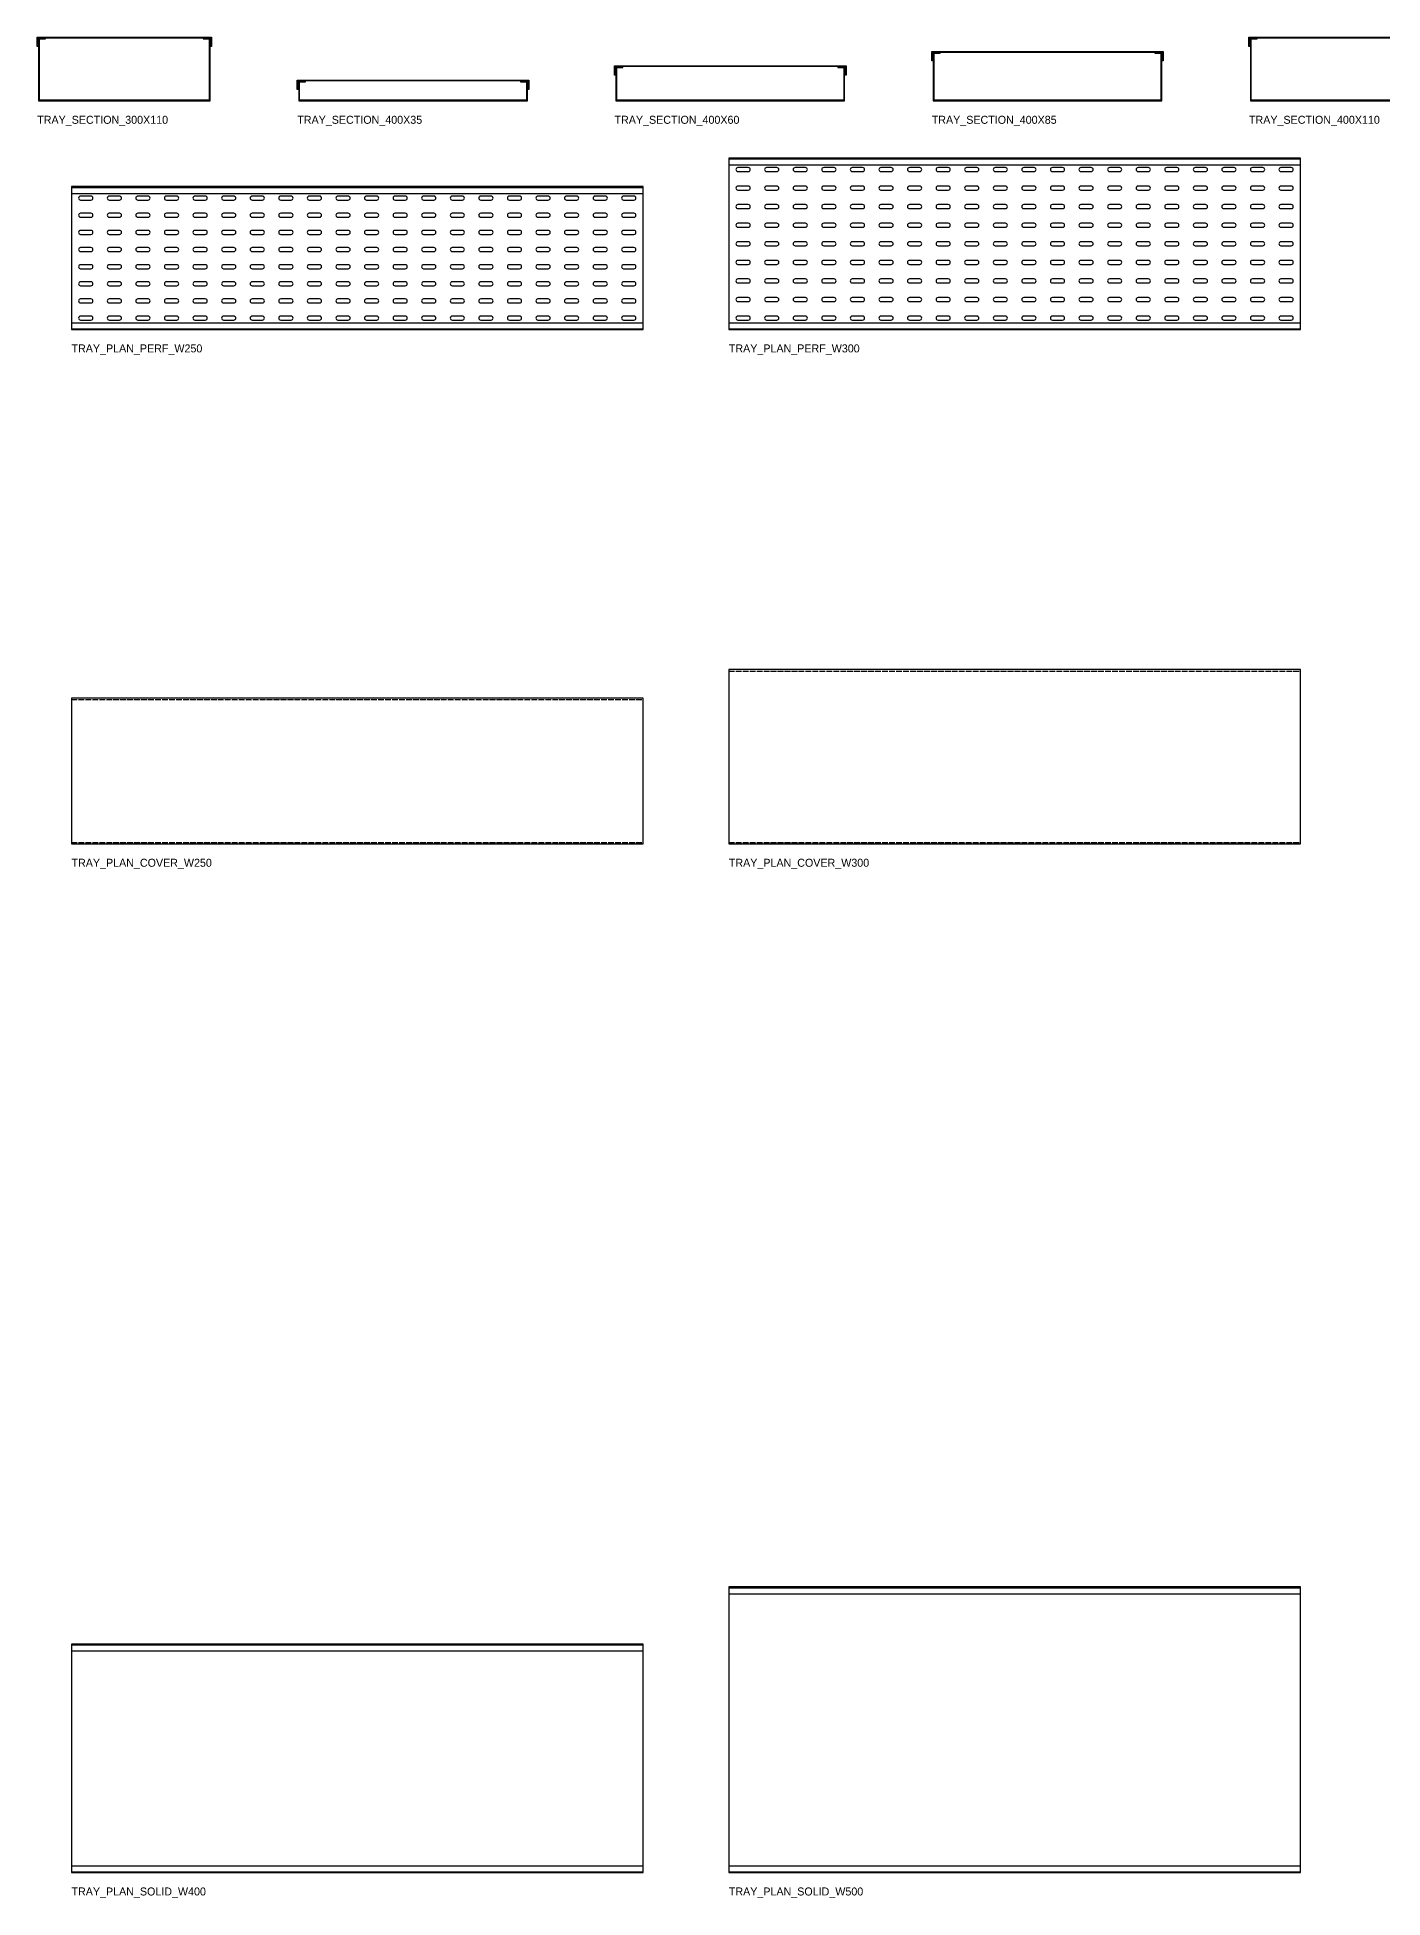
# Model space of a CAD drawing. Header units: millimetres. Extents: x 0 to 15450, y -7144 to 313.
# Drawn here: x 7990 to 10344, y -3144 to 112 of the extents above; entities that cross this region are included whole.
import ezdxf

# ---------------------------------------------------------------- set-up
doc = ezdxf.new("R2010")
doc.units = ezdxf.units.MM
doc.header["$LTSCALE"] = 8
doc.linetypes.add('DASHED', pattern=[1.524, 1.27, -0.254])
for name, color, linetype in [('TRAY', 7, 'Continuous'), ('TRAY-COVER', 5, 'Continuous'), ('TRAY-HIDDEN', 8, 'DASHED'), ('TRAY-SLOT', 8, 'Continuous')]:
    doc.layers.add(name, color=color, linetype=linetype)

# ---------------------------------------------------------------- blocks, each defined once
blk = doc.blocks.new('TCR_TRAY_SECTION_300X110')
at = {"layer": 'TRAY'}
blk.add_lwpolyline([(12, 110), (0, 110), (0, 0), (300, 0), (300, 110), (288, 110), (288, 108.5), (298.5, 108.5), (298.5, 1.5), (1.5, 1.5), (1.5, 108.5), (12, 108.5)], close=True, dxfattribs=at)
at = {"layer": 'TRAY-COVER'}
blk.add_lwpolyline([(-2.5, 95), (-2.5, 111.5), (302.5, 111.5), (302.5, 95), (301, 95), (301, 110), (-1, 110), (-1, 95)], close=True, dxfattribs=at)
blk = doc.blocks.new('TCR_TRAY_SECTION_400X35')
at = {"layer": 'TRAY'}
blk.add_lwpolyline([(12, 35), (0, 35), (0, 0), (400, 0), (400, 35), (388, 35), (388, 33.5), (398.5, 33.5), (398.5, 1.5), (1.5, 1.5), (1.5, 33.5), (12, 33.5)], close=True, dxfattribs=at)
at = {"layer": 'TRAY-COVER'}
blk.add_lwpolyline([(-2.5, 20), (-2.5, 36.5), (402.5, 36.5), (402.5, 20), (401, 20), (401, 35), (-1, 35), (-1, 20)], close=True, dxfattribs=at)
blk = doc.blocks.new('TCR_TRAY_SECTION_400X60')
at = {"layer": 'TRAY'}
blk.add_lwpolyline([(12, 60), (0, 60), (0, 0), (400, 0), (400, 60), (388, 60), (388, 58.5), (398.5, 58.5), (398.5, 1.5), (1.5, 1.5), (1.5, 58.5), (12, 58.5)], close=True, dxfattribs=at)
at = {"layer": 'TRAY-COVER'}
blk.add_lwpolyline([(-2.5, 45), (-2.5, 61.5), (402.5, 61.5), (402.5, 45), (401, 45), (401, 60), (-1, 60), (-1, 45)], close=True, dxfattribs=at)
blk = doc.blocks.new('TCR_TRAY_SECTION_400X85')
at = {"layer": 'TRAY'}
blk.add_lwpolyline([(12, 85), (0, 85), (0, 0), (400, 0), (400, 85), (388, 85), (388, 83.5), (398.5, 83.5), (398.5, 1.5), (1.5, 1.5), (1.5, 83.5), (12, 83.5)], close=True, dxfattribs=at)
at = {"layer": 'TRAY-COVER'}
blk.add_lwpolyline([(-2.5, 70), (-2.5, 86.5), (402.5, 86.5), (402.5, 70), (401, 70), (401, 85), (-1, 85), (-1, 70)], close=True, dxfattribs=at)
blk = doc.blocks.new('TCR_TRAY_SECTION_400X110')
at = {"layer": 'TRAY'}
blk.add_lwpolyline([(12, 110), (0, 110), (0, 0), (400, 0), (400, 110), (388, 110), (388, 108.5), (398.5, 108.5), (398.5, 1.5), (1.5, 1.5), (1.5, 108.5), (12, 108.5)], close=True, dxfattribs=at)
at = {"layer": 'TRAY-COVER'}
blk.add_lwpolyline([(-2.5, 95), (-2.5, 111.5), (402.5, 111.5), (402.5, 95), (401, 95), (401, 110), (-1, 110), (-1, 95)], close=True, dxfattribs=at)
blk = doc.blocks.new('TCR_TRAY_PLAN_PERF_W250')
at = {"layer": 'TRAY'}
for p, q in [((0, 248.5), (1000, 248.5)), ((0, 238), (1000, 238)), ((0, 12), (1000, 12)), ((0, 1.5), (1000, 1.5))]:
    blk.add_line(p, q, dxfattribs=at)
blk.add_lwpolyline([(0, 0), (1000, 0), (1000, 250), (0, 250)], close=True, dxfattribs=at)
at = {"layer": 'TRAY-SLOT'}
for points in [[(16, 226.5), (34, 226.5, 1), (34, 233.5), (16, 233.5, 1)], [(66, 226.5), (84, 226.5, 1), (84, 233.5), (66, 233.5, 1)], [(116, 226.5), (134, 226.5, 1), (134, 233.5), (116, 233.5, 1)], [(166, 226.5), (184, 226.5, 1), (184, 233.5), (166, 233.5, 1)], [(216, 226.5), (234, 226.5, 1), (234, 233.5), (216, 233.5, 1)], [(266, 226.5), (284, 226.5, 1), (284, 233.5), (266, 233.5, 1)], [(316, 226.5), (334, 226.5, 1), (334, 233.5), (316, 233.5, 1)], [(366, 226.5), (384, 226.5, 1), (384, 233.5), (366, 233.5, 1)], [(416, 226.5), (434, 226.5, 1), (434, 233.5), (416, 233.5, 1)], [(466, 226.5), (484, 226.5, 1), (484, 233.5), (466, 233.5, 1)], [(516, 226.5), (534, 226.5, 1), (534, 233.5), (516, 233.5, 1)], [(566, 226.5), (584, 226.5, 1), (584, 233.5), (566, 233.5, 1)], [(616, 226.5), (634, 226.5, 1), (634, 233.5), (616, 233.5, 1)], [(666, 226.5), (684, 226.5, 1), (684, 233.5), (666, 233.5, 1)], [(716, 226.5), (734, 226.5, 1), (734, 233.5), (716, 233.5, 1)], [(766, 226.5), (784, 226.5, 1), (784, 233.5), (766, 233.5, 1)], [(816, 226.5), (834, 226.5, 1), (834, 233.5), (816, 233.5, 1)], [(866, 226.5), (884, 226.5, 1), (884, 233.5), (866, 233.5, 1)], [(916, 226.5), (934, 226.5, 1), (934, 233.5), (916, 233.5, 1)], [(966, 226.5), (984, 226.5, 1), (984, 233.5), (966, 233.5, 1)], [(16, 196.5), (34, 196.5, 1), (34, 203.5), (16, 203.5, 1)], [(66, 196.5), (84, 196.5, 1), (84, 203.5), (66, 203.5, 1)], [(116, 196.5), (134, 196.5, 1), (134, 203.5), (116, 203.5, 1)], [(166, 196.5), (184, 196.5, 1), (184, 203.5), (166, 203.5, 1)], [(216, 196.5), (234, 196.5, 1), (234, 203.5), (216, 203.5, 1)], [(266, 196.5), (284, 196.5, 1), (284, 203.5), (266, 203.5, 1)], [(316, 196.5), (334, 196.5, 1), (334, 203.5), (316, 203.5, 1)], [(366, 196.5), (384, 196.5, 1), (384, 203.5), (366, 203.5, 1)], [(416, 196.5), (434, 196.5, 1), (434, 203.5), (416, 203.5, 1)], [(466, 196.5), (484, 196.5, 1), (484, 203.5), (466, 203.5, 1)], [(516, 196.5), (534, 196.5, 1), (534, 203.5), (516, 203.5, 1)], [(566, 196.5), (584, 196.5, 1), (584, 203.5), (566, 203.5, 1)], [(616, 196.5), (634, 196.5, 1), (634, 203.5), (616, 203.5, 1)], [(666, 196.5), (684, 196.5, 1), (684, 203.5), (666, 203.5, 1)], [(716, 196.5), (734, 196.5, 1), (734, 203.5), (716, 203.5, 1)], [(766, 196.5), (784, 196.5, 1), (784, 203.5), (766, 203.5, 1)], [(816, 196.5), (834, 196.5, 1), (834, 203.5), (816, 203.5, 1)], [(866, 196.5), (884, 196.5, 1), (884, 203.5), (866, 203.5, 1)], [(916, 196.5), (934, 196.5, 1), (934, 203.5), (916, 203.5, 1)], [(966, 196.5), (984, 196.5, 1), (984, 203.5), (966, 203.5, 1)], [(16, 166.5), (34, 166.5, 1), (34, 173.5), (16, 173.5, 1)], [(66, 166.5), (84, 166.5, 1), (84, 173.5), (66, 173.5, 1)], [(116, 166.5), (134, 166.5, 1), (134, 173.5), (116, 173.5, 1)], [(166, 166.5), (184, 166.5, 1), (184, 173.5), (166, 173.5, 1)], [(216, 166.5), (234, 166.5, 1), (234, 173.5), (216, 173.5, 1)], [(266, 166.5), (284, 166.5, 1), (284, 173.5), (266, 173.5, 1)], [(316, 166.5), (334, 166.5, 1), (334, 173.5), (316, 173.5, 1)], [(366, 166.5), (384, 166.5, 1), (384, 173.5), (366, 173.5, 1)], [(416, 166.5), (434, 166.5, 1), (434, 173.5), (416, 173.5, 1)], [(466, 166.5), (484, 166.5, 1), (484, 173.5), (466, 173.5, 1)], [(516, 166.5), (534, 166.5, 1), (534, 173.5), (516, 173.5, 1)], [(566, 166.5), (584, 166.5, 1), (584, 173.5), (566, 173.5, 1)], [(616, 166.5), (634, 166.5, 1), (634, 173.5), (616, 173.5, 1)], [(666, 166.5), (684, 166.5, 1), (684, 173.5), (666, 173.5, 1)], [(716, 166.5), (734, 166.5, 1), (734, 173.5), (716, 173.5, 1)], [(766, 166.5), (784, 166.5, 1), (784, 173.5), (766, 173.5, 1)], [(816, 166.5), (834, 166.5, 1), (834, 173.5), (816, 173.5, 1)], [(866, 166.5), (884, 166.5, 1), (884, 173.5), (866, 173.5, 1)], [(916, 166.5), (934, 166.5, 1), (934, 173.5), (916, 173.5, 1)], [(966, 166.5), (984, 166.5, 1), (984, 173.5), (966, 173.5, 1)], [(16, 136.5), (34, 136.5, 1), (34, 143.5), (16, 143.5, 1)], [(66, 136.5), (84, 136.5, 1), (84, 143.5), (66, 143.5, 1)], [(116, 136.5), (134, 136.5, 1), (134, 143.5), (116, 143.5, 1)], [(166, 136.5), (184, 136.5, 1), (184, 143.5), (166, 143.5, 1)], [(216, 136.5), (234, 136.5, 1), (234, 143.5), (216, 143.5, 1)], [(266, 136.5), (284, 136.5, 1), (284, 143.5), (266, 143.5, 1)], [(316, 136.5), (334, 136.5, 1), (334, 143.5), (316, 143.5, 1)], [(366, 136.5), (384, 136.5, 1), (384, 143.5), (366, 143.5, 1)], [(416, 136.5), (434, 136.5, 1), (434, 143.5), (416, 143.5, 1)], [(466, 136.5), (484, 136.5, 1), (484, 143.5), (466, 143.5, 1)], [(516, 136.5), (534, 136.5, 1), (534, 143.5), (516, 143.5, 1)], [(566, 136.5), (584, 136.5, 1), (584, 143.5), (566, 143.5, 1)], [(616, 136.5), (634, 136.5, 1), (634, 143.5), (616, 143.5, 1)], [(666, 136.5), (684, 136.5, 1), (684, 143.5), (666, 143.5, 1)], [(716, 136.5), (734, 136.5, 1), (734, 143.5), (716, 143.5, 1)], [(766, 136.5), (784, 136.5, 1), (784, 143.5), (766, 143.5, 1)], [(816, 136.5), (834, 136.5, 1), (834, 143.5), (816, 143.5, 1)], [(866, 136.5), (884, 136.5, 1), (884, 143.5), (866, 143.5, 1)], [(916, 136.5), (934, 136.5, 1), (934, 143.5), (916, 143.5, 1)], [(966, 136.5), (984, 136.5, 1), (984, 143.5), (966, 143.5, 1)], [(16, 106.5), (34, 106.5, 1), (34, 113.5), (16, 113.5, 1)], [(66, 106.5), (84, 106.5, 1), (84, 113.5), (66, 113.5, 1)], [(116, 106.5), (134, 106.5, 1), (134, 113.5), (116, 113.5, 1)], [(166, 106.5), (184, 106.5, 1), (184, 113.5), (166, 113.5, 1)], [(216, 106.5), (234, 106.5, 1), (234, 113.5), (216, 113.5, 1)], [(266, 106.5), (284, 106.5, 1), (284, 113.5), (266, 113.5, 1)], [(316, 106.5), (334, 106.5, 1), (334, 113.5), (316, 113.5, 1)], [(366, 106.5), (384, 106.5, 1), (384, 113.5), (366, 113.5, 1)], [(416, 106.5), (434, 106.5, 1), (434, 113.5), (416, 113.5, 1)], [(466, 106.5), (484, 106.5, 1), (484, 113.5), (466, 113.5, 1)], [(516, 106.5), (534, 106.5, 1), (534, 113.5), (516, 113.5, 1)], [(566, 106.5), (584, 106.5, 1), (584, 113.5), (566, 113.5, 1)], [(616, 106.5), (634, 106.5, 1), (634, 113.5), (616, 113.5, 1)], [(666, 106.5), (684, 106.5, 1), (684, 113.5), (666, 113.5, 1)], [(716, 106.5), (734, 106.5, 1), (734, 113.5), (716, 113.5, 1)], [(766, 106.5), (784, 106.5, 1), (784, 113.5), (766, 113.5, 1)], [(816, 106.5), (834, 106.5, 1), (834, 113.5), (816, 113.5, 1)], [(866, 106.5), (884, 106.5, 1), (884, 113.5), (866, 113.5, 1)], [(916, 106.5), (934, 106.5, 1), (934, 113.5), (916, 113.5, 1)], [(966, 106.5), (984, 106.5, 1), (984, 113.5), (966, 113.5, 1)], [(16, 76.5), (34, 76.5, 1), (34, 83.5), (16, 83.5, 1)], [(66, 76.5), (84, 76.5, 1), (84, 83.5), (66, 83.5, 1)], [(116, 76.5), (134, 76.5, 1), (134, 83.5), (116, 83.5, 1)], [(166, 76.5), (184, 76.5, 1), (184, 83.5), (166, 83.5, 1)], [(216, 76.5), (234, 76.5, 1), (234, 83.5), (216, 83.5, 1)], [(266, 76.5), (284, 76.5, 1), (284, 83.5), (266, 83.5, 1)], [(316, 76.5), (334, 76.5, 1), (334, 83.5), (316, 83.5, 1)], [(366, 76.5), (384, 76.5, 1), (384, 83.5), (366, 83.5, 1)], [(416, 76.5), (434, 76.5, 1), (434, 83.5), (416, 83.5, 1)], [(466, 76.5), (484, 76.5, 1), (484, 83.5), (466, 83.5, 1)], [(516, 76.5), (534, 76.5, 1), (534, 83.5), (516, 83.5, 1)], [(566, 76.5), (584, 76.5, 1), (584, 83.5), (566, 83.5, 1)], [(616, 76.5), (634, 76.5, 1), (634, 83.5), (616, 83.5, 1)], [(666, 76.5), (684, 76.5, 1), (684, 83.5), (666, 83.5, 1)], [(716, 76.5), (734, 76.5, 1), (734, 83.5), (716, 83.5, 1)], [(766, 76.5), (784, 76.5, 1), (784, 83.5), (766, 83.5, 1)], [(816, 76.5), (834, 76.5, 1), (834, 83.5), (816, 83.5, 1)], [(866, 76.5), (884, 76.5, 1), (884, 83.5), (866, 83.5, 1)], [(916, 76.5), (934, 76.5, 1), (934, 83.5), (916, 83.5, 1)], [(966, 76.5), (984, 76.5, 1), (984, 83.5), (966, 83.5, 1)], [(16, 46.5), (34, 46.5, 1), (34, 53.5), (16, 53.5, 1)], [(66, 46.5), (84, 46.5, 1), (84, 53.5), (66, 53.5, 1)], [(116, 46.5), (134, 46.5, 1), (134, 53.5), (116, 53.5, 1)], [(166, 46.5), (184, 46.5, 1), (184, 53.5), (166, 53.5, 1)], [(216, 46.5), (234, 46.5, 1), (234, 53.5), (216, 53.5, 1)], [(266, 46.5), (284, 46.5, 1), (284, 53.5), (266, 53.5, 1)], [(316, 46.5), (334, 46.5, 1), (334, 53.5), (316, 53.5, 1)], [(366, 46.5), (384, 46.5, 1), (384, 53.5), (366, 53.5, 1)], [(416, 46.5), (434, 46.5, 1), (434, 53.5), (416, 53.5, 1)], [(466, 46.5), (484, 46.5, 1), (484, 53.5), (466, 53.5, 1)], [(516, 46.5), (534, 46.5, 1), (534, 53.5), (516, 53.5, 1)], [(566, 46.5), (584, 46.5, 1), (584, 53.5), (566, 53.5, 1)], [(616, 46.5), (634, 46.5, 1), (634, 53.5), (616, 53.5, 1)], [(666, 46.5), (684, 46.5, 1), (684, 53.5), (666, 53.5, 1)], [(716, 46.5), (734, 46.5, 1), (734, 53.5), (716, 53.5, 1)], [(766, 46.5), (784, 46.5, 1), (784, 53.5), (766, 53.5, 1)], [(816, 46.5), (834, 46.5, 1), (834, 53.5), (816, 53.5, 1)], [(866, 46.5), (884, 46.5, 1), (884, 53.5), (866, 53.5, 1)], [(916, 46.5), (934, 46.5, 1), (934, 53.5), (916, 53.5, 1)], [(966, 46.5), (984, 46.5, 1), (984, 53.5), (966, 53.5, 1)], [(16, 16.5), (34, 16.5, 1), (34, 23.5), (16, 23.5, 1)], [(66, 16.5), (84, 16.5, 1), (84, 23.5), (66, 23.5, 1)], [(116, 16.5), (134, 16.5, 1), (134, 23.5), (116, 23.5, 1)], [(166, 16.5), (184, 16.5, 1), (184, 23.5), (166, 23.5, 1)], [(216, 16.5), (234, 16.5, 1), (234, 23.5), (216, 23.5, 1)], [(266, 16.5), (284, 16.5, 1), (284, 23.5), (266, 23.5, 1)], [(316, 16.5), (334, 16.5, 1), (334, 23.5), (316, 23.5, 1)], [(366, 16.5), (384, 16.5, 1), (384, 23.5), (366, 23.5, 1)], [(416, 16.5), (434, 16.5, 1), (434, 23.5), (416, 23.5, 1)], [(466, 16.5), (484, 16.5, 1), (484, 23.5), (466, 23.5, 1)], [(516, 16.5), (534, 16.5, 1), (534, 23.5), (516, 23.5, 1)], [(566, 16.5), (584, 16.5, 1), (584, 23.5), (566, 23.5, 1)], [(616, 16.5), (634, 16.5, 1), (634, 23.5), (616, 23.5, 1)], [(666, 16.5), (684, 16.5, 1), (684, 23.5), (666, 23.5, 1)], [(716, 16.5), (734, 16.5, 1), (734, 23.5), (716, 23.5, 1)], [(766, 16.5), (784, 16.5, 1), (784, 23.5), (766, 23.5, 1)], [(816, 16.5), (834, 16.5, 1), (834, 23.5), (816, 23.5, 1)], [(866, 16.5), (884, 16.5, 1), (884, 23.5), (866, 23.5, 1)], [(916, 16.5), (934, 16.5, 1), (934, 23.5), (916, 23.5, 1)], [(966, 16.5), (984, 16.5, 1), (984, 23.5), (966, 23.5, 1)]]:
    blk.add_lwpolyline(points, format="xyb", close=True, dxfattribs=at)
blk = doc.blocks.new('TCR_TRAY_PLAN_PERF_W300')
at = {"layer": 'TRAY'}
for p, q in [((0, 298.5), (1000, 298.5)), ((0, 288), (1000, 288)), ((0, 12), (1000, 12)), ((0, 1.5), (1000, 1.5))]:
    blk.add_line(p, q, dxfattribs=at)
blk.add_lwpolyline([(0, 0), (1000, 0), (1000, 300), (0, 300)], close=True, dxfattribs=at)
at = {"layer": 'TRAY-SLOT'}
for points in [[(16, 276.5), (34, 276.5, 1), (34, 283.5), (16, 283.5, 1)], [(66, 276.5), (84, 276.5, 1), (84, 283.5), (66, 283.5, 1)], [(116, 276.5), (134, 276.5, 1), (134, 283.5), (116, 283.5, 1)], [(166, 276.5), (184, 276.5, 1), (184, 283.5), (166, 283.5, 1)], [(216, 276.5), (234, 276.5, 1), (234, 283.5), (216, 283.5, 1)], [(266, 276.5), (284, 276.5, 1), (284, 283.5), (266, 283.5, 1)], [(316, 276.5), (334, 276.5, 1), (334, 283.5), (316, 283.5, 1)], [(366, 276.5), (384, 276.5, 1), (384, 283.5), (366, 283.5, 1)], [(416, 276.5), (434, 276.5, 1), (434, 283.5), (416, 283.5, 1)], [(466, 276.5), (484, 276.5, 1), (484, 283.5), (466, 283.5, 1)], [(516, 276.5), (534, 276.5, 1), (534, 283.5), (516, 283.5, 1)], [(566, 276.5), (584, 276.5, 1), (584, 283.5), (566, 283.5, 1)], [(616, 276.5), (634, 276.5, 1), (634, 283.5), (616, 283.5, 1)], [(666, 276.5), (684, 276.5, 1), (684, 283.5), (666, 283.5, 1)], [(716, 276.5), (734, 276.5, 1), (734, 283.5), (716, 283.5, 1)], [(766, 276.5), (784, 276.5, 1), (784, 283.5), (766, 283.5, 1)], [(816, 276.5), (834, 276.5, 1), (834, 283.5), (816, 283.5, 1)], [(866, 276.5), (884, 276.5, 1), (884, 283.5), (866, 283.5, 1)], [(916, 276.5), (934, 276.5, 1), (934, 283.5), (916, 283.5, 1)], [(966, 276.5), (984, 276.5, 1), (984, 283.5), (966, 283.5, 1)], [(16, 244), (34, 244, 1), (34, 251), (16, 251, 1)], [(66, 244), (84, 244, 1), (84, 251), (66, 251, 1)], [(116, 244), (134, 244, 1), (134, 251), (116, 251, 1)], [(166, 244), (184, 244, 1), (184, 251), (166, 251, 1)], [(216, 244), (234, 244, 1), (234, 251), (216, 251, 1)], [(266, 244), (284, 244, 1), (284, 251), (266, 251, 1)], [(316, 244), (334, 244, 1), (334, 251), (316, 251, 1)], [(366, 244), (384, 244, 1), (384, 251), (366, 251, 1)], [(416, 244), (434, 244, 1), (434, 251), (416, 251, 1)], [(466, 244), (484, 244, 1), (484, 251), (466, 251, 1)], [(516, 244), (534, 244, 1), (534, 251), (516, 251, 1)], [(566, 244), (584, 244, 1), (584, 251), (566, 251, 1)], [(616, 244), (634, 244, 1), (634, 251), (616, 251, 1)], [(666, 244), (684, 244, 1), (684, 251), (666, 251, 1)], [(716, 244), (734, 244, 1), (734, 251), (716, 251, 1)], [(766, 244), (784, 244, 1), (784, 251), (766, 251, 1)], [(816, 244), (834, 244, 1), (834, 251), (816, 251, 1)], [(866, 244), (884, 244, 1), (884, 251), (866, 251, 1)], [(916, 244), (934, 244, 1), (934, 251), (916, 251, 1)], [(966, 244), (984, 244, 1), (984, 251), (966, 251, 1)], [(16, 211.5), (34, 211.5, 1), (34, 218.5), (16, 218.5, 1)], [(66, 211.5), (84, 211.5, 1), (84, 218.5), (66, 218.5, 1)], [(116, 211.5), (134, 211.5, 1), (134, 218.5), (116, 218.5, 1)], [(166, 211.5), (184, 211.5, 1), (184, 218.5), (166, 218.5, 1)], [(216, 211.5), (234, 211.5, 1), (234, 218.5), (216, 218.5, 1)], [(266, 211.5), (284, 211.5, 1), (284, 218.5), (266, 218.5, 1)], [(316, 211.5), (334, 211.5, 1), (334, 218.5), (316, 218.5, 1)], [(366, 211.5), (384, 211.5, 1), (384, 218.5), (366, 218.5, 1)], [(416, 211.5), (434, 211.5, 1), (434, 218.5), (416, 218.5, 1)], [(466, 211.5), (484, 211.5, 1), (484, 218.5), (466, 218.5, 1)], [(516, 211.5), (534, 211.5, 1), (534, 218.5), (516, 218.5, 1)], [(566, 211.5), (584, 211.5, 1), (584, 218.5), (566, 218.5, 1)], [(616, 211.5), (634, 211.5, 1), (634, 218.5), (616, 218.5, 1)], [(666, 211.5), (684, 211.5, 1), (684, 218.5), (666, 218.5, 1)], [(716, 211.5), (734, 211.5, 1), (734, 218.5), (716, 218.5, 1)], [(766, 211.5), (784, 211.5, 1), (784, 218.5), (766, 218.5, 1)], [(816, 211.5), (834, 211.5, 1), (834, 218.5), (816, 218.5, 1)], [(866, 211.5), (884, 211.5, 1), (884, 218.5), (866, 218.5, 1)], [(916, 211.5), (934, 211.5, 1), (934, 218.5), (916, 218.5, 1)], [(966, 211.5), (984, 211.5, 1), (984, 218.5), (966, 218.5, 1)], [(16, 179), (34, 179, 1), (34, 186), (16, 186, 1)], [(66, 179), (84, 179, 1), (84, 186), (66, 186, 1)], [(116, 179), (134, 179, 1), (134, 186), (116, 186, 1)], [(166, 179), (184, 179, 1), (184, 186), (166, 186, 1)], [(216, 179), (234, 179, 1), (234, 186), (216, 186, 1)], [(266, 179), (284, 179, 1), (284, 186), (266, 186, 1)], [(316, 179), (334, 179, 1), (334, 186), (316, 186, 1)], [(366, 179), (384, 179, 1), (384, 186), (366, 186, 1)], [(416, 179), (434, 179, 1), (434, 186), (416, 186, 1)], [(466, 179), (484, 179, 1), (484, 186), (466, 186, 1)], [(516, 179), (534, 179, 1), (534, 186), (516, 186, 1)], [(566, 179), (584, 179, 1), (584, 186), (566, 186, 1)], [(616, 179), (634, 179, 1), (634, 186), (616, 186, 1)], [(666, 179), (684, 179, 1), (684, 186), (666, 186, 1)], [(716, 179), (734, 179, 1), (734, 186), (716, 186, 1)], [(766, 179), (784, 179, 1), (784, 186), (766, 186, 1)], [(816, 179), (834, 179, 1), (834, 186), (816, 186, 1)], [(866, 179), (884, 179, 1), (884, 186), (866, 186, 1)], [(916, 179), (934, 179, 1), (934, 186), (916, 186, 1)], [(966, 179), (984, 179, 1), (984, 186), (966, 186, 1)], [(16, 146.5), (34, 146.5, 1), (34, 153.5), (16, 153.5, 1)], [(66, 146.5), (84, 146.5, 1), (84, 153.5), (66, 153.5, 1)], [(116, 146.5), (134, 146.5, 1), (134, 153.5), (116, 153.5, 1)], [(166, 146.5), (184, 146.5, 1), (184, 153.5), (166, 153.5, 1)], [(216, 146.5), (234, 146.5, 1), (234, 153.5), (216, 153.5, 1)], [(266, 146.5), (284, 146.5, 1), (284, 153.5), (266, 153.5, 1)], [(316, 146.5), (334, 146.5, 1), (334, 153.5), (316, 153.5, 1)], [(366, 146.5), (384, 146.5, 1), (384, 153.5), (366, 153.5, 1)], [(416, 146.5), (434, 146.5, 1), (434, 153.5), (416, 153.5, 1)], [(466, 146.5), (484, 146.5, 1), (484, 153.5), (466, 153.5, 1)], [(516, 146.5), (534, 146.5, 1), (534, 153.5), (516, 153.5, 1)], [(566, 146.5), (584, 146.5, 1), (584, 153.5), (566, 153.5, 1)], [(616, 146.5), (634, 146.5, 1), (634, 153.5), (616, 153.5, 1)], [(666, 146.5), (684, 146.5, 1), (684, 153.5), (666, 153.5, 1)], [(716, 146.5), (734, 146.5, 1), (734, 153.5), (716, 153.5, 1)], [(766, 146.5), (784, 146.5, 1), (784, 153.5), (766, 153.5, 1)], [(816, 146.5), (834, 146.5, 1), (834, 153.5), (816, 153.5, 1)], [(866, 146.5), (884, 146.5, 1), (884, 153.5), (866, 153.5, 1)], [(916, 146.5), (934, 146.5, 1), (934, 153.5), (916, 153.5, 1)], [(966, 146.5), (984, 146.5, 1), (984, 153.5), (966, 153.5, 1)], [(16, 114), (34, 114, 1), (34, 121), (16, 121, 1)], [(66, 114), (84, 114, 1), (84, 121), (66, 121, 1)], [(116, 114), (134, 114, 1), (134, 121), (116, 121, 1)], [(166, 114), (184, 114, 1), (184, 121), (166, 121, 1)], [(216, 114), (234, 114, 1), (234, 121), (216, 121, 1)], [(266, 114), (284, 114, 1), (284, 121), (266, 121, 1)], [(316, 114), (334, 114, 1), (334, 121), (316, 121, 1)], [(366, 114), (384, 114, 1), (384, 121), (366, 121, 1)], [(416, 114), (434, 114, 1), (434, 121), (416, 121, 1)], [(466, 114), (484, 114, 1), (484, 121), (466, 121, 1)], [(516, 114), (534, 114, 1), (534, 121), (516, 121, 1)], [(566, 114), (584, 114, 1), (584, 121), (566, 121, 1)], [(616, 114), (634, 114, 1), (634, 121), (616, 121, 1)], [(666, 114), (684, 114, 1), (684, 121), (666, 121, 1)], [(716, 114), (734, 114, 1), (734, 121), (716, 121, 1)], [(766, 114), (784, 114, 1), (784, 121), (766, 121, 1)], [(816, 114), (834, 114, 1), (834, 121), (816, 121, 1)], [(866, 114), (884, 114, 1), (884, 121), (866, 121, 1)], [(916, 114), (934, 114, 1), (934, 121), (916, 121, 1)], [(966, 114), (984, 114, 1), (984, 121), (966, 121, 1)], [(16, 81.5), (34, 81.5, 1), (34, 88.5), (16, 88.5, 1)], [(66, 81.5), (84, 81.5, 1), (84, 88.5), (66, 88.5, 1)], [(116, 81.5), (134, 81.5, 1), (134, 88.5), (116, 88.5, 1)], [(166, 81.5), (184, 81.5, 1), (184, 88.5), (166, 88.5, 1)], [(216, 81.5), (234, 81.5, 1), (234, 88.5), (216, 88.5, 1)], [(266, 81.5), (284, 81.5, 1), (284, 88.5), (266, 88.5, 1)], [(316, 81.5), (334, 81.5, 1), (334, 88.5), (316, 88.5, 1)], [(366, 81.5), (384, 81.5, 1), (384, 88.5), (366, 88.5, 1)], [(416, 81.5), (434, 81.5, 1), (434, 88.5), (416, 88.5, 1)], [(466, 81.5), (484, 81.5, 1), (484, 88.5), (466, 88.5, 1)], [(516, 81.5), (534, 81.5, 1), (534, 88.5), (516, 88.5, 1)], [(566, 81.5), (584, 81.5, 1), (584, 88.5), (566, 88.5, 1)], [(616, 81.5), (634, 81.5, 1), (634, 88.5), (616, 88.5, 1)], [(666, 81.5), (684, 81.5, 1), (684, 88.5), (666, 88.5, 1)], [(716, 81.5), (734, 81.5, 1), (734, 88.5), (716, 88.5, 1)], [(766, 81.5), (784, 81.5, 1), (784, 88.5), (766, 88.5, 1)], [(816, 81.5), (834, 81.5, 1), (834, 88.5), (816, 88.5, 1)], [(866, 81.5), (884, 81.5, 1), (884, 88.5), (866, 88.5, 1)], [(916, 81.5), (934, 81.5, 1), (934, 88.5), (916, 88.5, 1)], [(966, 81.5), (984, 81.5, 1), (984, 88.5), (966, 88.5, 1)], [(16, 49), (34, 49, 1), (34, 56), (16, 56, 1)], [(66, 49), (84, 49, 1), (84, 56), (66, 56, 1)], [(116, 49), (134, 49, 1), (134, 56), (116, 56, 1)], [(166, 49), (184, 49, 1), (184, 56), (166, 56, 1)], [(216, 49), (234, 49, 1), (234, 56), (216, 56, 1)], [(266, 49), (284, 49, 1), (284, 56), (266, 56, 1)], [(316, 49), (334, 49, 1), (334, 56), (316, 56, 1)], [(366, 49), (384, 49, 1), (384, 56), (366, 56, 1)], [(416, 49), (434, 49, 1), (434, 56), (416, 56, 1)], [(466, 49), (484, 49, 1), (484, 56), (466, 56, 1)], [(516, 49), (534, 49, 1), (534, 56), (516, 56, 1)], [(566, 49), (584, 49, 1), (584, 56), (566, 56, 1)], [(616, 49), (634, 49, 1), (634, 56), (616, 56, 1)], [(666, 49), (684, 49, 1), (684, 56), (666, 56, 1)], [(716, 49), (734, 49, 1), (734, 56), (716, 56, 1)], [(766, 49), (784, 49, 1), (784, 56), (766, 56, 1)], [(816, 49), (834, 49, 1), (834, 56), (816, 56, 1)], [(866, 49), (884, 49, 1), (884, 56), (866, 56, 1)], [(916, 49), (934, 49, 1), (934, 56), (916, 56, 1)], [(966, 49), (984, 49, 1), (984, 56), (966, 56, 1)], [(16, 16.5), (34, 16.5, 1), (34, 23.5), (16, 23.5, 1)], [(66, 16.5), (84, 16.5, 1), (84, 23.5), (66, 23.5, 1)], [(116, 16.5), (134, 16.5, 1), (134, 23.5), (116, 23.5, 1)], [(166, 16.5), (184, 16.5, 1), (184, 23.5), (166, 23.5, 1)], [(216, 16.5), (234, 16.5, 1), (234, 23.5), (216, 23.5, 1)], [(266, 16.5), (284, 16.5, 1), (284, 23.5), (266, 23.5, 1)], [(316, 16.5), (334, 16.5, 1), (334, 23.5), (316, 23.5, 1)], [(366, 16.5), (384, 16.5, 1), (384, 23.5), (366, 23.5, 1)], [(416, 16.5), (434, 16.5, 1), (434, 23.5), (416, 23.5, 1)], [(466, 16.5), (484, 16.5, 1), (484, 23.5), (466, 23.5, 1)], [(516, 16.5), (534, 16.5, 1), (534, 23.5), (516, 23.5, 1)], [(566, 16.5), (584, 16.5, 1), (584, 23.5), (566, 23.5, 1)], [(616, 16.5), (634, 16.5, 1), (634, 23.5), (616, 23.5, 1)], [(666, 16.5), (684, 16.5, 1), (684, 23.5), (666, 23.5, 1)], [(716, 16.5), (734, 16.5, 1), (734, 23.5), (716, 23.5, 1)], [(766, 16.5), (784, 16.5, 1), (784, 23.5), (766, 23.5, 1)], [(816, 16.5), (834, 16.5, 1), (834, 23.5), (816, 23.5, 1)], [(866, 16.5), (884, 16.5, 1), (884, 23.5), (866, 23.5, 1)], [(916, 16.5), (934, 16.5, 1), (934, 23.5), (916, 23.5, 1)], [(966, 16.5), (984, 16.5, 1), (984, 23.5), (966, 23.5, 1)]]:
    blk.add_lwpolyline(points, format="xyb", close=True, dxfattribs=at)
blk = doc.blocks.new('TCR_TRAY_PLAN_COVER_W250')
at = {"layer": 'TRAY-COVER'}
blk.add_lwpolyline([(0, -2.5), (1000, -2.5), (1000, 252.5), (0, 252.5)], close=True, dxfattribs=at)
at = {"layer": 'TRAY-HIDDEN'}
for p, q in [((0, 250), (1000, 250)), ((0, 0), (1000, 0))]:
    blk.add_line(p, q, dxfattribs=at)
blk = doc.blocks.new('TCR_TRAY_PLAN_COVER_W300')
at = {"layer": 'TRAY-COVER'}
blk.add_lwpolyline([(0, -2.5), (1000, -2.5), (1000, 302.5), (0, 302.5)], close=True, dxfattribs=at)
at = {"layer": 'TRAY-HIDDEN'}
for p, q in [((0, 300), (1000, 300)), ((0, 0), (1000, 0))]:
    blk.add_line(p, q, dxfattribs=at)
blk = doc.blocks.new('TCR_TRAY_PLAN_SOLID_W400')
at = {"layer": 'TRAY'}
for p, q in [((0, 398.5), (1000, 398.5)), ((0, 388), (1000, 388)), ((0, 12), (1000, 12)), ((0, 1.5), (1000, 1.5))]:
    blk.add_line(p, q, dxfattribs=at)
blk.add_lwpolyline([(0, 0), (1000, 0), (1000, 400), (0, 400)], close=True, dxfattribs=at)
blk = doc.blocks.new('TCR_TRAY_PLAN_SOLID_W500')
at = {"layer": 'TRAY'}
for p, q in [((0, 498.5), (1000, 498.5)), ((0, 488), (1000, 488)), ((0, 12), (1000, 12)), ((0, 1.5), (1000, 1.5))]:
    blk.add_line(p, q, dxfattribs=at)
blk.add_lwpolyline([(0, 0), (1000, 0), (1000, 500), (0, 500)], close=True, dxfattribs=at)

msp = doc.modelspace()

# ---------------------------------------------------------------- block references
for name, p in [('TCR_TRAY_SECTION_300X110', (7992.5, 0)), ('TCR_TRAY_SECTION_400X110', (10112.5, 0)), ('TCR_TRAY_SECTION_400X85', (9557.5, 0)), ('TCR_TRAY_SECTION_400X35', (8447.5, 0)), ('TCR_TRAY_SECTION_400X60', (9002.5, 0)), ('TCR_TRAY_PLAN_PERF_W300', (9200, -400)), ('TCR_TRAY_PLAN_PERF_W250', (8050, -400)), ('TCR_TRAY_PLAN_COVER_W300', (9200, -1297.5)), ('TCR_TRAY_PLAN_COVER_W250', (8050, -1297.5)), ('TCR_TRAY_PLAN_SOLID_W500', (9200, -3100)), ('TCR_TRAY_PLAN_SOLID_W400', (8050, -3100))]:
    msp.add_blockref(name, p)

# ---------------------------------------------------------------- texts
for s, p in [('TRAY_SECTION_300X110', (7990, -40)), ('TRAY_SECTION_400X35', (8445, -40)), ('TRAY_SECTION_400X60', (9000, -40)), ('TRAY_SECTION_400X85', (9555, -40)), ('TRAY_SECTION_400X110', (10110, -40)), ('TRAY_PLAN_PERF_W250', (8050, -440)), ('TRAY_PLAN_PERF_W300', (9200, -440)), ('TRAY_PLAN_COVER_W250', (8050, -1340)), ('TRAY_PLAN_COVER_W300', (9200, -1340)), ('TRAY_PLAN_SOLID_W400', (8050, -3140)), ('TRAY_PLAN_SOLID_W500', (9200, -3140))]:
    msp.add_text(s, height=14).set_placement(p)

doc.saveas('drawing.dxf')
